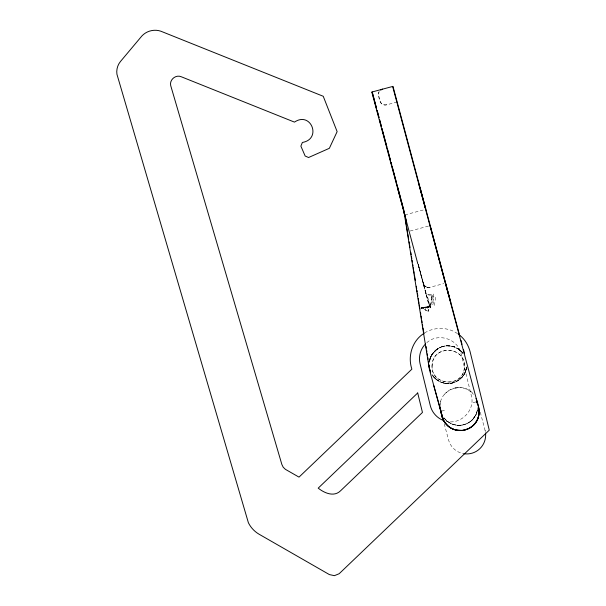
<?xml version="1.0" encoding="UTF-8"?>
<svg xmlns="http://www.w3.org/2000/svg" width="606" height="606" viewBox="0 0 606 606"><rect width="100%" height="100%" fill="white"/><g stroke="black" fill="none" stroke-linecap="round" stroke-linejoin="round"><path stroke-width="0.45" stroke-dasharray="3.03 2.27" d="M440.107 406.921C438.736 389.984 462.575 380.712 473.195 393.764M430.677 304.644L431.904 298.667L431.783 294.713A5.393 3.31 -14.8 0 1 425.7 292.918M431.987 297.538L431.252 302.22M429.737 306.591C429.04 305.772 430.343 307.227 429.556 306.462M427.359 308.401L427.488 307.31L421.768 307.931M432.033 298.894L431.873 300.076M466.65 366.759C465.999 373.031 461.969 378.848 456.273 381.575A16.195 13.809 -14.5 0 1 448.788 383.507C442.092 383.863 435.373 380.341 431.858 374.629M429.177 362.441L431.169 355.82M466.529 367.607L464.802 373.054L465.719 371.16L465.249 372.107M429.298 361.767L431.805 354.699L436.07 349.912M466.279 368.94L466.612 367.418M430.502 306.522L431.252 303.083M440.176 404.202L440.956 400.649M431.207 302.53L429.927 306.75L426.268 307.515M420.996 307.992L422.435 307.848A10.347 0.773 -6.8 0 1 426.154 307.212L429.752 306.841L430.518 305.272M429.404 360.646L430.283 357.972L429.677 359.896M429.677 359.585C431.548 352.533 437.88 346.973 445.107 346.003M465.65 371.077L466.385 368.94L465.999 370.016M428.359 310.689L428.851 309.363L428.495 311.423L426.313 310.689L424.791 309.424L428.495 311.423L428.798 309.424M423.283 307.886L427.427 307.098L425.291 307.606L427.427 307.098L426.647 307.212M472.809 419.238L475.945 414.602M475.452 415.845L476.18 414.095M429.722 359.396C431.548 353.684 435.964 348.753 441.698 346.829M431.131 356.055L430.124 358.176L433.707 352.237L437.305 349.048L432.525 353.631M425.617 308.704L426.223 307.522M430.457 306.189L430.646 307.871M462.348 376.818L461.605 377.644M463.673 375.038L464.779 373.281L464.257 374.091M463.635 375.084L461.477 377.78L457.947 380.644A15.695 12.787 -15.8 0 1 453.152 382.787L452.371 382.992L454.227 382.439M472.021 420.041L471.195 420.799M432.275 354.109L431.805 354.699L435.403 350.526L434.169 351.647M463.037 375.947L463.59 375.273M459.992 379.159L460.825 378.424M437.305 349.048L435.093 350.745L438.191 348.45L437.108 349.139M426.791 342.708C437.896 332.383 458.06 338.845 461.09 353.707L471.339 395.657C475.505 410.239 460.59 425.276 445.971 421.231M458.204 380.477L459.113 379.848M469.695 421.958L470.165 421.647M424.617 332.906C434.54 326.748 448.054 326.899 457.613 333.709M429.639 306.924L430.51 306.636L429.654 306.977A10.794 0.454 -9.2 0 1 427.51 307.31L428.684 306.939M427.874 306.977L429.313 306.401C430.184 307.5 427.094 305.969 426.351 307.189M397.127 102.02L386.454 104.876A5.393 5.393 0 0 1 379.848 101.066L378.455 95.854A5.393 5.393 0 0 1 378.992 91.764M404.906 214.903L423.927 209.805M410.171 231.007L429.192 225.909M427.359 287.388L429.904 287.32L443.789 283.6M441.524 411.118L446.175 409.876M473.036 402.679L475.899 401.914M453.152 382.787L452.129 383.053A15.673 12.764 -13.4 0 1 447.94 383.522L446.857 383.492M428.684 306.916L427.298 307.121M428.7 307.106L428.124 307.204M429.904 287.32L429.048 287.471A5.371 5.371 0 0 1 426.556 287.13L424.458 285.691M454.795 388.045L460.159 387.545M452.091 383.06L450.084 383.386L451 383.272M421.011 308.068L423.556 307.681M421.443 308.007L422.412 307.878L423.609 308.598L422.435 308.022M422.026 307.893L423.253 307.727M459.924 425.306L461.083 425.177M421.791 308.045L422.768 307.939M421.329 308.098L421.935 308.083M421.026 308.174L421.465 308.128M446.213 345.875C452.53 345.284 458.992 348.117 462.825 353.184L457.727 348.526L459.719 350.003M427.548 306.689L421.753 307.621A8.279 1.447 16.4 0 0 421.276 307.598M427.571 306.689L427.594 306.681A7.696 3.416 1 0 1 429.624 306.712L418.246 264.292M449.902 383.424L447.766 383.5L448.788 383.507M457.401 425.276L459.363 425.329M430.305 306.575L430.449 307.916L430.275 306.235L429.253 306.181L429.525 306.841M449.546 345.882L447.326 345.814A16.248 13.855 -14.5 0 0 442.933 346.45A16.21 13.824 -14.5 0 0 439.32 347.829M447.44 345.784L454.492 346.958L452.826 346.48M447.675 383.522L445.455 383.325L446.569 383.477M445.728 383.393C440.373 382.787 435.366 379.765 432.32 375.319M429.51 306.106L429.419 304.613M443.175 382.871L445.455 383.363M427.389 287.38L425.086 286.282M453.894 346.806L454.939 347.193M458.833 349.336L453.727 346.753L448.16 345.806A15.642 12.741 -13.4 0 0 442.933 346.45M424.791 309.424L426.313 310.689M457.939 348.738L462.976 353.396M432.919 375.97L438.153 380.81L434.775 378.083L432.146 374.864M435.828 379.045L436.918 379.901A18.877 18.877 0 0 0 466.772 366.653M436.918 379.901L432.033 374.493M462.12 352.321L460.605 350.677L461.363 351.503M443.804 417.701C447.433 422.791 453.788 425.776 460.022 425.314A13.627 13.627 0 0 0 464.825 424.389L465.34 424.23A13.726 13.726 0 0 0 469.695 421.965M423.95 285.032L418.193 264.564M425.707 292.91L427.056 297.887M423.571 284.259L423.283 283.472A5.446 5.446 0 0 0 425.776 286.774L423.806 284.82L423.261 283.479L427.677 299.485M417.557 262.519L424.67 289.047M480.285 412.247L485.012 430.169A18.877 18.877 0 0 1 485.557 433.085M418.314 264.587L425.897 292.865A5.393 3.31 -15.2 0 0 431.942 294.675L431.995 294.91A8.446 6.189 -49.1 0 1 432.078 295.667M418.125 264.64L429.419 306.772M444.236 423.829L448.554 439.941A18.877 18.877 0 0 0 462.863 453.515M431.783 294.713L431.927 295.44M485.08 430.154L485.353 431.608M431.957 295.683L432.002 296.213M432.116 295.652L432.184 296.69M437.396 349.026A18.877 18.877 0 0 1 463.113 353.313M386.711 104.808A5.393 5.393 0 0 1 380.106 100.997L378.712 95.786A5.393 5.393 0 0 1 379.25 91.695M470.211 421.715A14.165 14.097 -48.7 0 0 473.468 418.64L476.142 414.224L477.581 409.247A18.877 18.877 0 0 1 443.804 417.769M444.425 394.362A18.877 18.877 0 0 1 473.369 394.324M427.525 299.629A26.982 7.855 74.9 0 1 429.275 305.932M429.48 305.939A1.235 0.394 3 0 0 429.934 306.053A1.22 0.417 7.7 0 0 430.465 306.144M433.04 296.152A14.711 8.62 -64.6 0 1 432.979 298.523M433.282 294.001A13.332 9.454 -53.5 0 1 433.654 299.826M435.676 297.273A22.111 8.726 -71 0 1 433.934 306.242M425.147 286.312A5.371 5.371 0 0 1 423.594 284.275M433.222 299.728A21.422 9.59 -70.4 0 1 432.631 302.826M433.487 301.909A25.278 7.302 -73.2 0 1 432.479 306.075M430.783 307.848A28.671 2.386 83.5 0 1 430.677 306.901M427.73 297.47A27.641 12.726 74.7 0 1 429.987 306.159M430.275 306.235A5.393 0.394 9.5 0 1 429.222 306.06M431.586 296.47A12.832 7.045 -67.4 0 1 431.54 297.751M477.96 407.399A18.877 18.877 0 0 1 443.698 417.299M425.98 307.575A10.787 0.432 -9.1 0 1 420.806 308.219M427.033 307.416A10.779 0.447 -9.2 0 1 420.897 308.181M432.093 365.342C430.631 386.302 463.787 388.151 464.438 367.024C465.9 346.064 432.745 344.216 432.093 365.342M432.176 364.304C429.366 385.121 462.348 389.09 464.355 368.062C467.165 347.238 434.184 343.276 432.176 364.304"/><path stroke-width="0.91" d="M478.232 417.511L479.149 412.413L478.528 406.785A5.318 2.363 -14.9 0 1 478.414 407.702A5.393 2.447 -14.9 0 0 478.528 406.785L479.043 409.512M479.149 412.413L479.088 410.232M478.801 415.352C477.861 419.988 475.142 424.268 471.271 426.995A21.884 21.877 -38 0 1 469.294 428.237L464.469 430.055A21.899 21.899 0 0 1 462.173 430.434L455.56 429.927A21.74 21.619 8.6 0 1 453.356 429.192C447.857 427.116 443.547 422.238 442.069 416.557A5.393 2.447 -14.9 0 0 442.638 417.299A5.106 2.28 -13.6 0 1 442.138 416.693M425.624 343.89C420.428 348.912 418.375 356.745 420.056 363.729L430.305 405.679C431.904 412.148 436.653 417.67 442.819 420.216M423.973 333.376C412.239 340.708 407.482 356.23 411.883 369.152L299.016 477.127L285.411 469.339L283.222 467.241L281.881 464.529L170.718 85.635C169.225 79.81 175.778 74.288 181.27 76.757L294.463 122.109C311.09 110.853 322.089 139.145 302.379 142.448L300.879 146.122L305.151 156.022L308.568 157.515L329.369 148.296L337.133 131.623L323.248 96.278L160.885 31.224C154.28 28.921 146.599 30.845 141.865 35.996L120.465 61.501C117.564 65.009 116.254 69.72 116.928 74.22L248.392 522.766C250.748 527.531 254.497 531.553 259.088 534.227L329.369 574.579L334.406 575.67L339.171 573.723L489.262 430.154L470.051 351.518C468.249 344.625 464.173 338.224 458.257 334.171M419.572 308.234L419.678 308.219A10.779 0.394 -8.9 0 1 419.526 308.219L404.02 212.024L405.111 216.524M430.101 225.667L449.122 296.978M448.841 426.654L450.091 427.548A18.816 18.672 12.3 0 0 457.825 430.321A18.869 18.869 -14.8 0 0 472.998 425.624M448.243 426.207L444.766 422.374L442.266 417.201M441.6 413.254L433.699 385.355M429.593 370.168L442.888 419.125A18.877 18.877 0 0 0 466.408 429.525A18.877 18.877 0 0 0 478.467 406.808L392.635 86.476M442.486 418.117L442.683 418.625M429.752 369.524L430.684 372.008M440.82 411.86L440.085 407.823L441.448 413.406M442.153 417.087L442.312 417.602M445.524 283.131L450.796 302.47M404.929 216.289L404.225 211.964L404.497 213.024A10.787 7.613 -9.5 0 1 404.361 212.608L404.225 211.964L404.497 213.024A10.764 7.605 -9.4 0 1 404.331 212.501M404.088 212.077L404.528 213.638M403.891 211.365L397.801 188.89M404.308 213.077A10.787 7.605 -8.9 0 1 404.194 212.767L404.111 212.448A10.787 7.605 -8.9 0 1 404.02 212.024A10.756 7.59 -8.9 0 0 404.308 213.077L405.02 215.713M418.632 183.307L425.738 209.32L419.981 187.315M459.81 336.118L392.991 86.378L371.796 92.059L417.716 263.436M461.098 340.542L462.007 344.306M463.545 349.685L464.446 353.404M374.114 99.255L372.16 91.96L376.515 108.421M374.599 101.081L376.553 108.368M378.992 117.488L377.046 110.194L378.962 117.556M379.485 119.306L381.439 126.601M381.924 128.427L386.81 146.652M387.302 148.478L388.037 151.212M388.522 153.038L389.257 155.772M389.741 157.598L390.476 160.332M390.961 162.15L391.696 164.885M392.188 166.711L394.142 174.005M394.627 175.823L396.582 183.118M397.074 184.944L399.028 192.231M399.513 194.056L403.179 207.729M403.664 209.555L404.399 212.289M379.447 119.382L381.409 126.692M381.901 128.525L390.469 160.499M390.953 162.325L397.809 187.913M398.059 188.822L399.149 192.897M399.362 193.693L400.21 196.874M405.459 217.637L406.588 221.849M441.115 412.186L443.516 421.14M477.361 404.384L477.149 401.573L477.286 402.089M477.414 402.604L478.384 406.255M400.407 197.632L400.808 199.139M401.21 200.654L402.748 206.472M440.956 412.368L441.925 416.019M402.952 207.252L403.649 209.911M404.202 212.047L404.603 213.615M477.263 402.982L477.149 401.573L477.513 403.74M429.04 365.971L429.412 368.115M429.442 368.357L429.639 369.546A25.672 21.892 -14.5 0 0 429.965 370.614M429.29 367.433L429.018 365.774M405.444 219.433L405.702 221.008M405.959 222.591L406.346 224.97M406.603 226.561L407.512 232.166M407.777 233.764L408.686 239.408M409.08 241.824L409.345 243.445M409.603 245.059L409.997 247.475M410.785 252.316L411.171 254.74M411.436 256.353L411.83 258.777M412.088 260.391L412.353 262.004M412.747 264.428L413.004 266.042M413.269 267.663L413.527 269.276M413.792 270.897L414.186 273.321M414.443 274.942L415.36 280.601M416.277 286.267L416.67 288.698M416.936 290.319L417.201 291.933M417.458 293.554L417.852 295.986M418.246 298.417L418.504 300.038M418.769 301.652L419.034 303.273M419.291 304.894L419.685 307.325M419.913 308.712L420.003 309.287M420.496 312.34L420.791 314.181M421.094 316.021L421.541 318.786M421.837 320.627L422.132 322.468M422.435 324.308L422.73 326.149M423.026 327.99L423.92 333.52M426.003 346.412L426.306 348.253M426.601 350.094L426.897 351.935M427.192 353.775L427.495 355.616M427.791 357.457L428.086 359.297M428.389 361.146L428.684 362.986M429.465 368.44L429.639 369.546A26.906 22.922 -13.1 0 0 429.949 370.561M419.753 309.651L429.449 369.599M477.149 401.573L477.21 402.278M429.093 364.88L429.131 365.744M478.339 417.549A18.741 18.71 -39.1 0 1 473.089 425.715M479.051 413.148A18.294 17.309 -62.7 0 1 478.748 415.337M441.941 414.701A18.877 18.877 0 0 1 441.638 414.049M441.365 413.39A18.877 18.877 0 0 1 440.683 411.345M476.021 398.475A18.877 18.877 0 0 1 477.679 404.399M380.727 89.938A5.393 5.393 0 0 1 382.265 89.256M380.985 89.87A5.393 5.393 0 0 1 382.522 89.18M477.339 401.52A18.877 18.877 0 0 1 477.664 402.967M485.557 433.085A18.877 18.877 0 0 1 463.59 453.659M417.701 392.968L318.203 488.141C324.278 493.042 334.004 497.321 340.557 490.792L422.458 412.444L417.701 392.968"/></g></svg>
